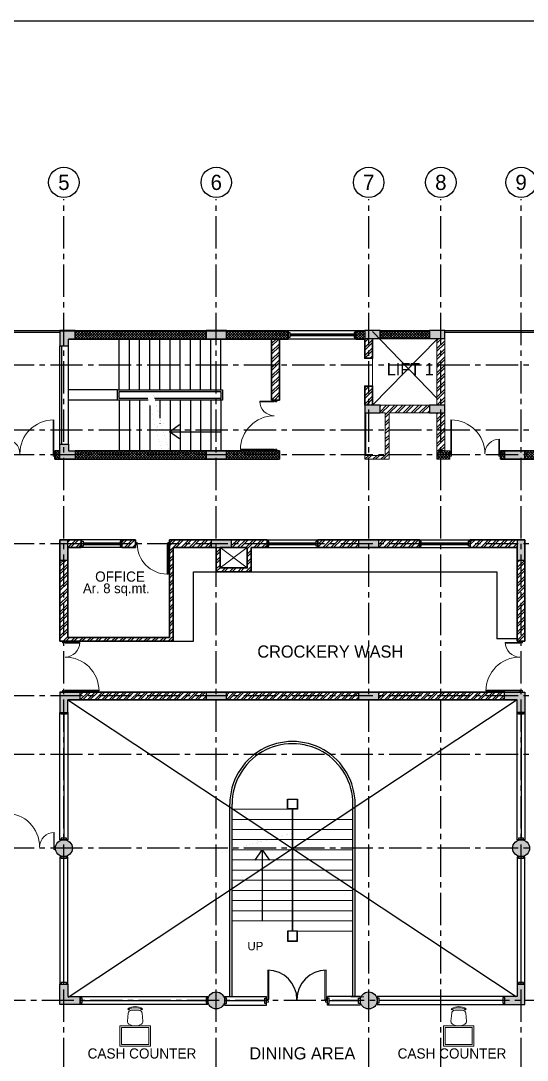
# Model space of a CAD drawing. Header units: millimetres. Extents: x -276609 to 1081398, y -453808 to 472098.
# Drawn here: x 1030080 to 1045031, y -65396 to -34677 of the extents above; entities that cross this region are included whole.
import ezdxf
from ezdxf.enums import TextEntityAlignment as Align

# ---------------------------------------------------------------- set-up
doc = ezdxf.new("R2010")
doc.units = ezdxf.units.MM
doc.header["$MEASUREMENT"] = 0
for name, pattern in [('CENTER2', [28.575, 19.05, -3.175, 3.175, -3.175]), ('DASHED2', [0.375, 0.25, -0.125]), ('HIDDEN', [0.375, 0.25, -0.125]), ('Overhead', [3.96875, 2.38125, -1.5875])]:
    doc.linetypes.add(name, pattern=pattern)
for name, color, linetype in [('A-Anno Tags', 6, 'Continuous'), ('A-Elevation', 4, 'Continuous'), ('A-Railing', 4, 'Continuous'), ('A-Steps', 3, 'Continuous'), ('A-Wall Patt', 8, 'Continuous'), ('A-Window', 4, 'Continuous'), ('Anno_Frames', 7, 'Continuous'), ('Anno_Labels', 7, 'Continuous'), ('AREA', 7, 'Continuous'), ('Dimension', 7, 'Continuous'), ('S-Conc Patt', 9, 'Continuous'), ('text', 252, 'Continuous')]:
    doc.layers.add(name, color=color, linetype=linetype)
doc.layers.add('A-Anno-Grid Lines', color=7, linetype='Continuous', true_color=0xbbc3bd)
for name, color, linetype, lineweight in [('A-BEAM-1-8', 8, 'HIDDEN', 9), ('A-Detail Lines', 241, 'Continuous', 25), ('A-DETL-LLIN', 3, 'Continuous', 9), ('A-Door', 4, 'Continuous', 9), ('A-FLOR-STRS', 2, 'Continuous', 9), ('A-SECT-MBND', 5, 'Overhead', 9), ('A-Wall Sec', 1, 'Continuous', 20), ('S-Concrete', 40, 'Continuous', 25), ('STAIR', 3, 'Continuous', 9)]:
    doc.layers.add(name, color=color, linetype=linetype, lineweight=lineweight)
doc.layers.add('I-Furniture', color=7, linetype='Continuous', lineweight=20, true_color=0xb35900)
doc.styles.get("Standard").update_dxf_attribs({"font": ''})
doc.styles.get('Standard').set_extended_font_data('Gill Sans MT')
doc.dimstyles.get("Standard").update_dxf_attribs({"dimtxt": 0.18, "dimasz": 0.18, "dimexe": 0.18, "dimexo": 0.0625, "dimgap": 0.09, "dimtad": 0, "dimtih": 1, "dimtoh": 1, "dimdec": 4, "dimzin": 0, "dimdsep": 46, "dimtxsty": 'Standard', "dimcen": 0.09, "dimadec": 0, "dimazin": 0, "dimtfac": 1, "dimtdec": 4, "dimtofl": 0, "dimtmove": 0, "dimatfit": 3, "dimfxl": 1, "dimtolj": 1, "dimtzin": 0, "dimarcsym": 0})

# ---------------------------------------------------------------- blocks, each defined once
blk = doc.blocks.new('Grid Head')
blk.add_circle((0, 0), 3)
at = {"layer": 'Anno_Labels'}
blk.add_attdef('GRID_NAME', text='', height=3, dxfattribs=at).set_placement((0, 0), align=Align.MIDDLE_CENTER)
blk = doc.blocks.new('grd din')
at = {"layer": 'A-Anno-Grid Lines', "linetype": 'CENTER2', "ltscale": 50}
for p, q in [((488814, 133526), (488814, 179267)), ((493314, 133526), (493314, 179267)), ((497814, 133526), (497814, 179267)), ((499944, 133526), (499944, 179267)), ((502314, 133526), (502314, 179267)), ((516514, 174369), (471659, 174369)), ((516514, 172439), (472000, 172439)), ((516514, 171719), (471659, 171719)), ((516514, 169089), (471659, 169089)), ((516514, 164589), (471659, 164589)), ((516514, 162859), (471659, 162859)), ((516514, 160089), (471659, 160089)), ((520545, 155589), (470258, 155589))]:
    blk.add_line(p, q, dxfattribs=at)
at = {"layer": 'Anno_Frames'}
ref = blk.add_blockref('Grid Head', (488814, 179767), dxfattribs=dict(at, xscale=150, yscale=150, zscale=150))
ref.add_attrib('GRID_NAME', '5', dxfattribs={"layer": '0', "height": 450}).set_placement((488814, 179767), align=Align.MIDDLE_CENTER)
ref = blk.add_blockref('Grid Head', (493314, 179767), dxfattribs=dict(at, xscale=150, yscale=150, zscale=150))
ref.add_attrib('GRID_NAME', '6', dxfattribs={"layer": '0', "height": 450}).set_placement((493314, 179767), align=Align.MIDDLE_CENTER)
ref = blk.add_blockref('Grid Head', (497814, 179767), dxfattribs=dict(at, xscale=150, yscale=150, zscale=150))
ref.add_attrib('GRID_NAME', '7', dxfattribs={"layer": '0', "height": 450}).set_placement((497814, 179767), align=Align.MIDDLE_CENTER)
ref = blk.add_blockref('Grid Head', (499944, 179767), dxfattribs=dict(at, xscale=150, yscale=150, zscale=150))
ref.add_attrib('GRID_NAME', '8', dxfattribs={"layer": '0', "height": 450}).set_placement((499944, 179767), align=Align.MIDDLE_CENTER)
ref = blk.add_blockref('Grid Head', (502314, 179767), dxfattribs=dict(at, xscale=150, yscale=150, zscale=150))
ref.add_attrib('GRID_NAME', '9', dxfattribs={"layer": '0', "height": 450}).set_placement((502314, 179767), align=Align.MIDDLE_CENTER)
blk = doc.blocks.new('win 2000 wide')
at = {"layer": 'A-Window', "color": 2, "lineweight": 60}
blk.add_line((499331, 105347), (497431, 105347), dxfattribs=at)
at = {"layer": 'A-Window'}
for points in [[(499381, 105472), (497381, 105472)], [(497381, 105422), (497431, 105422), (497431, 105272), (497381, 105272)], [(499381, 105422), (499331, 105422), (499331, 105272), (499381, 105272)], [(499381, 105222), (497381, 105222)]]:
    blk.add_lwpolyline(points, dxfattribs=at)
blk = doc.blocks.new('Big Door Garbage')
at = {"layer": 'A-Door', "color": 5, "lineweight": 18}
for p, q in [((-12550, 128778), (-12500, 128778)), ((-12550, 128703), (-12550, 128778)), ((-12515, 128738), (-12500, 128738)), ((-12515, 128703), (-12515, 128738)), ((-12500, 128778), (-12500, 128738)), ((-11100, 128778), (-11100, 128738)), ((-11050, 128778), (-11100, 128778)), ((-11085, 128738), (-11100, 128738)), ((-11085, 128703), (-11085, 128738)), ((-11050, 128703), (-11050, 128778)), ((-12550, 128703), (-12515, 128703)), ((-12515, 128703), (-12515, 128273)), ((-12499, 128703), (-12515, 128703)), ((-12499, 128703), (-12499, 128273)), ((-11101, 128703), (-11101, 127703)), ((-11101, 128703), (-11085, 128703)), ((-11050, 128703), (-11085, 128703)), ((-11085, 128703), (-11085, 127703))]:
    blk.add_line(p, q, dxfattribs=at)
at = {"layer": 'A-Door', "lineweight": 18}
for centre, radius, start, end in [((-12515, 128703), 430, 270, 0), ((-11085, 128703), 1000, 180, 270)]:
    blk.add_arc(centre, radius, start, end, dxfattribs=at)
blk = doc.blocks.new('ABL_Door_S - 1000 x 2100-11-3 Second Floor Lvl')
at = {"layer": 'A-Door', "color": 5}
for p, q in [((-500, 38), (-450, 38)), ((-500, -38), (-500, 38)), ((-450, 38), (-450, -3)), ((450, 38), (450, -3)), ((500, 38), (450, 38)), ((500, -38), (500, 38)), ((-500, -38), (-465, -38)), ((-465, -3), (-450, -3)), ((-465, -38), (-465, -3)), ((-430, -38), (-465, -38)), ((465, -3), (450, -3)), ((465, -38), (465, -3)), ((500, -38), (465, -38))]:
    blk.add_line(p, q, dxfattribs=at)
at = {"layer": 'A-Door', "color": 5, "lineweight": 18}
for p, q in [((-465, -38), (-465, -902)), ((-430, -38), (-430, -902)), ((-430, -902), (-465, -902))]:
    blk.add_line(p, q, dxfattribs=at)
at = {"layer": 'A-Door'}
blk.add_arc((-450, -3), 900, 271.2733, 0, dxfattribs=at)
blk = doc.blocks.new('ergrthyjty')
at = {"layer": 'S-Conc Patt'}
for points in [[(485641, 105163), (485191, 105163), (485191, 104713), (485441, 104713), (485441, 104913), (485641, 104913)], [(489506, 105163), (489506, 104913), (490106, 104913), (490106, 105163)], [(494191, 105163), (494191, 104933), (494641, 104933), (494641, 105163)], [(496101, 105163), (496101, 104933), (496551, 104933), (496551, 105163)], [(494191, 102963), (494191, 102733), (494641, 102733), (494641, 102963)], [(496101, 102963), (496101, 102733), (496551, 102733), (496551, 102963)], [(485641, 101363), (485191, 101363), (485191, 101813), (485441, 101813), (485441, 101613), (485641, 101613)], [(489506, 101613), (489506, 101363), (490106, 101363), (490106, 101613)], [(498321, 101613), (498321, 101363), (498921, 101363), (498921, 101613)], [(485421, 98983), (485191, 98983), (485191, 98383), (485421, 98383)], [(489656, 98983), (489656, 98753), (490256, 98753), (490256, 98983)], [(494006, 98983), (494006, 98753), (494606, 98753), (494606, 98983)], [(498921, 98983), (498691, 98983), (498691, 98383), (498921, 98383)], [(485191, 94483), (485191, 93883), (485421, 93883), (485421, 94253), (485791, 94253), (485791, 94483)], [(489506, 94483), (489506, 94253), (490106, 94253), (490106, 94483)], [(494006, 94483), (494006, 94253), (494606, 94253), (494606, 94483)], [(498321, 94483), (498321, 94253), (498691, 94253), (498691, 93883), (498921, 93883), (498921, 94483)], [(485556, 89868, 1), (485056, 89868, 1)], [(499056, 89868, 1), (498556, 89868, 1)], [(485791, 85253), (485791, 85483), (485421, 85483), (485421, 85853), (485191, 85853), (485191, 85253)], [(498921, 85253), (498921, 85853), (498691, 85853), (498691, 85483), (498321, 85483), (498321, 85253)], [(490056, 85368, 1), (489556, 85368, 1)], [(494556, 85368, 1), (494056, 85368, 1)]]:
    blk.add_hatch(color=8, dxfattribs=at).paths.add_polyline_path(points)
at = {"layer": 'S-Concrete'}
for points in [[(485641, 105163), (485191, 105163), (485191, 104713), (485441, 104713), (485441, 104913), (485641, 104913), (485641, 105163)], [(485641, 101363), (485191, 101363), (485191, 101813), (485441, 101813), (485441, 101613), (485641, 101613), (485641, 101363)]]:
    blk.add_lwpolyline(points, dxfattribs=at)
for points in [[(489506, 105163), (489506, 104913), (490106, 104913), (490106, 105163)], [(494191, 105163), (494191, 104933), (494641, 104933), (494641, 105163)], [(496101, 105163), (496101, 104933), (496551, 104933), (496551, 105163)], [(494191, 102963), (494191, 102733), (494641, 102733), (494641, 102963)], [(496101, 102963), (496101, 102733), (496551, 102733), (496551, 102963)], [(489506, 101613), (489506, 101363), (490106, 101363), (490106, 101613)], [(498321, 101613), (498321, 101363), (498921, 101363), (498921, 101613)], [(485421, 98983), (485191, 98983), (485191, 98383), (485421, 98383)], [(489656, 98983), (489656, 98753), (490256, 98753), (490256, 98983)], [(494006, 98983), (494006, 98753), (494606, 98753), (494606, 98983)], [(498921, 98983), (498691, 98983), (498691, 98383), (498921, 98383)], [(485791, 94483), (485191, 94483), (485191, 93883), (485421, 93883), (485421, 94253), (485791, 94253)], [(489506, 94483), (489506, 94253), (490106, 94253), (490106, 94483)], [(494006, 94483), (494006, 94253), (494606, 94253), (494606, 94483)], [(498321, 94483), (498921, 94483), (498921, 93883), (498691, 93883), (498691, 94253), (498321, 94253)], [(485791, 85253), (485191, 85253), (485191, 85853), (485421, 85853), (485421, 85483), (485791, 85483)], [(498321, 85253), (498921, 85253), (498921, 85853), (498691, 85853), (498691, 85483), (498321, 85483)]]:
    blk.add_lwpolyline(points, close=True, dxfattribs=at)
for centre in [(485306, 89868), (498806, 89868), (489806, 85368), (494306, 85368)]:
    blk.add_circle(centre, 250, dxfattribs=at)
blk = doc.blocks.new('trhyj')
at = {"layer": 'A-Window', "color": 2, "lineweight": 30}
blk.add_line((485306, 93833), (485306, 90168), dxfattribs=at)
at = {"layer": 'A-Window'}
blk.add_lwpolyline([(485191, 90118), (485191, 93883), (485421, 93883), (485421, 90118), (485191, 90118)], close=True, dxfattribs=at)
for points in [[(485381, 93883), (485381, 93833), (485231, 93833), (485231, 93883)], [(485381, 90118), (485381, 90168), (485231, 90168), (485231, 90118)]]:
    blk.add_lwpolyline(points, dxfattribs=at)
blk = doc.blocks.new('chair1')
at = {"layer": 'I-Furniture'}
for p, q in [((-320, 228), (-84, 207)), ((1, 115), (1, -115)), ((16, 201), (42, 219)), ((-320, -228), (-84, -207)), ((16, -201), (42, -219))]:
    blk.add_line(p, q, dxfattribs=at)
for centre, radius, start, end in [((-108, 0), 351, 148.407, 211.593), ((-328, 135), 92.9, 85.0303, 148.407), ((-92, 115), 92.9, 0, 85.0303), ((-278, 0), 356, 325.6197, 34.3803), ((-278, 0), 387, 325.6197, 34.3803), ((-328, -135), 92.9, 211.593, 274.9697), ((-92, -115), 92.9, 274.9697, 0)]:
    blk.add_arc(centre, radius, start, end, dxfattribs=at)

msp = doc.modelspace()

# ---------------------------------------------------------------- hatches: boundary and pattern name
at = {"layer": 'A-Wall Patt'}
h = msp.add_hatch(dxfattribs=at)
h.set_pattern_fill('ANSI37', color=256, scale=450, style=0)
h.set_pattern_definition([(45, (1031686.25, -44085.31), (-39.77476, 39.77476), []), (135, (1031686.25, -44085.31), (-39.77476, -39.77476), [])])
h.paths.add_polyline_path([(1035551.3, -43835.3), (1031686.3, -43835.3), (1031686.3, -44085.3), (1035551.3, -44085.3)])
h.paths.add_polyline_path([(1037976.3, -43835.3), (1036151.3, -43835.3), (1036151.3, -44085.3), (1037486.3, -44085.3), (1037716.3, -44085.3), (1037976.3, -44085.3)])
h = msp.add_hatch(dxfattribs=at)
h.set_pattern_fill('ANSI37', color=256, scale=450, style=0)
h.set_pattern_definition([(45, (1039976.25, -44085.31), (-39.7748, 39.7748), []), (135, (1039976.25, -44085.31), (-39.7748, -39.7748), [])])
h.paths.add_polyline_path([(1040236.3, -43835.3), (1039976.3, -43835.3), (1039976.3, -44085.3), (1040236.3, -44085.3), (1040236.3, -44065.3)])
h.paths.add_polyline_path([(1042146.3, -43835.3), (1040686.3, -43835.3), (1040686.3, -44065.3), (1042146.3, -44065.3)])
h = msp.add_hatch(dxfattribs=at)
h.set_pattern_fill('ANSI32', color=256, scale=450, angle=360, style=0)
h.set_pattern_definition([(45, (1037486.25, -45885.31), (-119.324, 119.324), []), (45, (1037565.8, -45885.31), (-119.324, 119.324), [])])
h.paths.add_polyline_path([(1037716.3, -44085.3), (1037486.3, -44085.3), (1037486.3, -45885.3), (1037716.3, -45885.3)])
h = msp.add_hatch(dxfattribs=at)
h.set_pattern_fill('ANSI32', color=256, scale=450, style=0)
h.set_pattern_definition([(45, (1040373.67, -45627.42), (-119.324, 119.324), []), (45, (1040453.22, -45627.42), (-119.324, 119.324), [])])
h.paths.add_polyline_path([(1040466.3, -45472), (1040236.3, -45472), (1040236.3, -46035.3), (1040466.3, -46035.3)])
h.paths.add_polyline_path([(1040466.3, -44065.3), (1040236.3, -44065.3), (1040236.3, -44648.6), (1040466.3, -44648.6)])
h = msp.add_hatch(dxfattribs=at)
h.set_pattern_fill('ANSI32', color=256, scale=450, style=0)
h.set_pattern_definition([(45, (1042366.25, -46035.31), (-119.324, 119.324), []), (45, (1042445.8, -46035.31), (-119.324, 119.324), [])])
h.paths.add_polyline_path([(1042596.3, -44073.6), (1042596.3, -44065.3), (1042366.3, -44065.3), (1042366.3, -46035.3), (1042596.3, -46035.3), (1042596.3, -44985)])
h = msp.add_hatch(dxfattribs=at)
h.set_pattern_fill('ANSI32', color=256, scale=450, style=0)
h.set_pattern_definition([(45, (1040236.25, -47635.31), (-119.324, 119.324), []), (45, (1040315.8, -47635.31), (-119.324, 119.324), [])])
h.paths.add_polyline_path([(1042146.3, -46035.3), (1040686.3, -46035.3), (1040686.3, -46265.3), (1040836.3, -46265.3), (1040836.3, -47520.3), (1040236.3, -47520.3), (1040236.3, -47635.3), (1040951.3, -47635.3), (1040951.3, -46265.3), (1042146.3, -46265.3)])
h.paths.add_polyline_path([(1042366.3, -47385.3), (1042596.3, -47385.3), (1042596.3, -46265.3), (1042366.3, -46265.3)])
h = msp.add_hatch(dxfattribs=at)
h.set_pattern_fill('ANSI37', color=256, scale=450, style=0)
h.set_pattern_definition([(45, (1032163.63, -47446.56), (-39.77476, 39.77476), []), (135, (1032163.63, -47446.56), (-39.77476, -39.77476), [])])
h.paths.add_polyline_path([(1031686.3, -47385.3), (1031686.3, -47635.3), (1035551.3, -47635.3), (1035551.3, -47385.3)])
h.paths.add_polyline_path([(1037716.3, -47385.3), (1036151.3, -47385.3), (1036151.3, -47635.3), (1037716.3, -47635.3)])
h.paths.add_polyline_path([(1031236.3, -47385.3), (1031086.3, -47385.3), (1031086.3, -47635.3), (1031236.3, -47635.3)])
h = msp.add_hatch(dxfattribs=at)
h.set_pattern_fill('ANSI37', color=256, scale=450, style=0)
h.set_pattern_definition([(45, (546045.055, -148998), (-39.7747564, 39.7747564), []), (135, (546045.055, -148998), (-39.7747564, -39.7747564), [])])
h.paths.add_polyline_path([(1042596.3, -47385.3), (1042366.3, -47385.3), (1042366.3, -47635.3), (1042596.3, -47635.3)])
h.paths.add_polyline_path([(1044366.3, -47385.3), (1044246.3, -47385.3), (1044246.3, -47635.3), (1044366.3, -47635.3)])
h.paths.add_polyline_path([(1042746.3, -47385.3), (1042596.3, -47385.3), (1042596.3, -47635.3), (1042746.3, -47635.3)])
h.paths.add_polyline_path([(1046196.3, -47635.3), (1047996.3, -47635.3), (1047996.3, -47385.3), (1046196.3, -47385.3)])
h.paths.add_polyline_path([(1048596.3, -47635.3), (1049051.3, -47635.3), (1049051.3, -47385.3), (1048596.3, -47385.3)])
h.paths.add_polyline_path([(1049651.3, -47635.3), (1050396.3, -47635.3), (1050396.3, -47385.3), (1049651.3, -47385.3)])
h.paths.add_polyline_path([(1050996.3, -47635.3), (1052796.3, -47635.3), (1052796.3, -47385.3), (1050996.3, -47385.3)])
h.paths.add_polyline_path([(1053396.3, -47635.3), (1053516.3, -47635.3), (1053516.3, -47385.3), (1053396.3, -47385.3)])
h.paths.add_polyline_path([(1044966.3, -47385.3), (1044966.3, -47510.3), (1044966.3, -47635.3), (1045596.3, -47635.3), (1045596.3, -47385.3)])
h = msp.add_hatch(dxfattribs=at)
h.set_pattern_fill('ANSI32', color=256, scale=450, style=0)
h.set_pattern_definition([(45, (1034531.04, -52673.57), (-119.324, 119.324), []), (45, (1034610.59, -52673.57), (-119.324, 119.324), [])])
h.paths.add_polyline_path([(1034581.3, -52466.2), (1034466.3, -52466.2), (1034466.3, -52900.3), (1031466.3, -52900.3), (1031466.3, -52466.2), (1031236.3, -52466.2), (1031236.3, -53015.3), (1034581.3, -53015.3)])
h.paths.add_polyline_path([(1033466.3, -50015.3), (1033066.3, -50015.3), (1033066.3, -50245.3), (1033466.3, -50245.3)], flags=17)
h.paths.add_polyline_path([(1031866.3, -50015.3), (1031466.3, -50015.3), (1031466.3, -50245.3), (1031866.3, -50245.3)], flags=17)
h.paths.add_polyline_path([(1035966.3, -50245.3), (1035851.3, -50245.3), (1035851.3, -50960.3), (1036881.3, -50960.3), (1036881.3, -50245.3), (1036766.3, -50245.3), (1036766.3, -50845.3), (1035966.3, -50845.3)])
h.paths.add_polyline_path([(1036301.3, -50015.3), (1036301.3, -50245.3), (1037351.3, -50245.3), (1037351.3, -50015.3)])
h.paths.add_polyline_path([(1031236.3, -52466.2), (1031466.3, -52466.2), (1031466.3, -50615.3), (1031236.3, -50615.3)])
h.paths.add_polyline_path([(1034466.3, -52466.2), (1034581.3, -52466.2), (1034581.3, -50245.3), (1035701.3, -50245.3), (1035701.3, -50015.3), (1034466.3, -50015.3)])
h = msp.add_hatch(dxfattribs=at)
h.set_pattern_fill('ANSI32', color=256, scale=450, style=0)
h.set_pattern_definition([(45, (1039236.81, -50245.31), (-119.324, 119.324), []), (45, (1039316.36, -50245.31), (-119.324, 119.324), [])])
h.paths.add_polyline_path([(1039236.8, -50015.3), (1038851.3, -50015.3), (1038851.3, -50245.3), (1039236.8, -50245.3)])
h.paths.add_polyline_path([(1040051.3, -50015.3), (1039236.8, -50015.3), (1039236.8, -50245.3), (1040051.3, -50245.3)])
h = msp.add_hatch(dxfattribs=at)
h.set_pattern_fill('ANSI32', color=256, scale=450, style=0)
h.set_pattern_definition([(45, (1040651.25, -53015.31), (-119.324, 119.324), []), (45, (1040730.8, -53015.31), (-119.324, 119.324), [])])
h.paths.add_polyline_path([(1044966.3, -50615.3), (1044736.3, -50615.3), (1044736.3, -53015.3), (1044966.3, -53015.3)])
h.paths.add_polyline_path([(1044736.3, -50015.3), (1043351.3, -50015.3), (1043351.3, -50245.3), (1044736.3, -50245.3)])
h.paths.add_polyline_path([(1041851.3, -50015.3), (1040651.3, -50015.3), (1040651.3, -50245.3), (1041851.3, -50245.3)])
h = msp.add_hatch(dxfattribs=at)
h.set_pattern_fill('ANSI32', color=256, scale=400, style=0)
h.set_pattern_definition([(45, (1031836.25, -54745.31), (-106.066, 106.066), []), (45, (1031906.96, -54745.31), (-106.066, 106.066), [])])
h.paths.add_polyline_path([(1035551.3, -54515.3), (1031836.3, -54515.3), (1031836.3, -54745.3), (1035551.3, -54745.3)])
h = msp.add_hatch(dxfattribs=at)
h.set_pattern_fill('ANSI32', color=256, scale=400, style=0)
h.set_pattern_definition([(45, (1036151.25, -54745.31), (-106.066, 106.066), []), (45, (1036221.96, -54745.31), (-106.066, 106.066), [])])
h.paths.add_polyline_path([(1044366.3, -54515.3), (1040651.3, -54515.3), (1040651.3, -54745.3), (1044366.3, -54745.3)])
h.paths.add_polyline_path([(1040051.3, -54515.3), (1039236.8, -54515.3), (1039236.8, -54745.3), (1040051.3, -54745.3)])
h.paths.add_polyline_path([(1039236.8, -54515.3), (1036151.3, -54515.3), (1036151.3, -54745.3), (1039236.8, -54745.3)])

# ---------------------------------------------------------------- linework, layer by layer
at = {"layer": 'A-Anno Tags'}
msp.add_line((1037486.3, -44085.3), (1037716.3, -44085.3), dxfattribs=at)
at = {"layer": 'A-BEAM-1-8', "linetype": 'Continuous', "ltscale": 500}
for p, q in [((1036766.3, -50245.3), (1035966.3, -50845.3)), ((1035966.3, -50245.3), (1036766.3, -50845.3))]:
    msp.add_line(p, q, dxfattribs=at)
at = {"layer": 'A-Detail Lines'}
for p, q in [((1040466.3, -43858.2), (1042361.3, -45828.2)), ((1042371.3, -44085.3), (1040461.3, -46035.3))]:
    msp.add_line(p, q, dxfattribs=at)
at = {"layer": 'A-Detail Lines', "linetype": 'Continuous', "ltscale": 500}
for p, q in [((1031466.3, -54745.3), (1044701.3, -63515.3)), ((1044736.3, -54745.3), (1031478.2, -63546))]:
    msp.add_line(p, q, dxfattribs=at)
at = {"layer": 'A-DETL-LLIN'}
msp.add_line((1040466.3, -45460.3), (1040466.3, -44660.3), dxfattribs=at)
at = {"layer": 'A-Door'}
for p, q in [((1040236.3, -47520.3), (1040236.3, -46265.3)), ((1040266.3, -47520.3), (1040266.3, -46265.3))]:
    msp.add_line(p, q, dxfattribs=at)
at = {"layer": 'A-Door', "color": 5, "lineweight": 18}
for p, q in [((1037371.9, -63599.8), (1037371.9, -62738.7)), ((1037406.9, -63599.8), (1037406.9, -62739.4)), ((1039059.1, -63599.8), (1039059.1, -62739.4)), ((1039094.1, -63599.8), (1039094.1, -62738.7)), ((1037333, -63599.8), (1037333, -63683.2)), ((1037333, -63599.8), (1037371.9, -63599.8)), ((1037333, -63683.2), (1037388.6, -63683.2)), ((1037406.9, -63599.8), (1037371.9, -63599.8)), ((1037371.9, -63599.8), (1037371.9, -63638.7)), ((1037371.9, -63638.7), (1037388.6, -63638.7)), ((1037388.6, -63683.2), (1037388.6, -63638.7)), ((1039059.1, -63599.8), (1039094.1, -63599.8)), ((1039077.5, -63683.2), (1039077.5, -63638.7)), ((1039094.1, -63638.7), (1039077.5, -63638.7)), ((1039133, -63683.2), (1039077.5, -63683.2)), ((1039133, -63599.8), (1039094.1, -63599.8)), ((1039094.1, -63599.8), (1039094.1, -63638.7)), ((1039133, -63599.8), (1039133, -63683.2)), ((1039133, -63599.8), (1039133, -63683.2))]:
    msp.add_line(p, q, dxfattribs=at)
at = {"layer": 'A-Elevation'}
for p, q in [((1035181.3, -53015.3), (1035181.3, -50960.3)), ((1035181.3, -50960.3), (1044136.3, -50960.3)), ((1044136.3, -50960.3), (1044136.3, -52945.3)), ((1034581.3, -53015.3), (1035181.3, -53015.3)), ((1044736.3, -52945.3), (1044136.3, -52945.3)), ((1036251.3, -63519.5), (1036251.3, -57827.9)), ((1036316.3, -63519.5), (1036316.3, -57830.9)), ((1039886.2, -63519.5), (1039886.2, -57824.9)), ((1039951.2, -63519.5), (1039951.2, -57827.9))]:
    msp.add_line(p, q, dxfattribs=at)
for centre, radius, start, end in [((1038101.3, -57827.9), 1850, 359.99985, 180.00015), ((1038101.3, -57827.9), 1785, 0, 180.0963), ((1037371.9, -63599.8), 861.1, 0, 90), ((1039094.1, -63599.8), 861.1, 90, 180)]:
    msp.add_arc(centre, radius, start, end, dxfattribs=at)
at = {"layer": 'A-FLOR-STRS'}
for p, q in [((1035675.9, -47385.3), (1035675.7, -47385)), ((1035701.3, -47385), (1035701.3, -47385.3))]:
    msp.add_line(p, q, dxfattribs=at)
at = {"layer": 'A-Railing'}
for p, q in [((1031236.3, -43835.3), (1022236.3, -43835.3)), ((1031236.3, -43885.3), (1022286.3, -43885.3)), ((1053966.3, -43835.3), (1042596.3, -43835.3)), ((1053915.9, -43885.3), (1042596.3, -43885.3)), ((1031236.3, -47185.3), (1031236.3, -44285.3)), ((1031286.3, -47185.3), (1031286.3, -44285.3))]:
    msp.add_line(p, q, dxfattribs=at)
for points in [[(1033844.3, -45885.3), (1032936.3, -45885.3), (1032936.3, -45585.3), (1036037.7, -45585.3), (1036037.7, -45885.3)], [(1033831, -45835.3), (1032986.3, -45835.3), (1032986.3, -45635.3), (1035987.7, -45635.3), (1035987.7, -45835.3)], [(1035987.7, -45885.3), (1035987.7, -45835.3), (1034029.5, -45835.3)], [(1036037.7, -45885.3), (1034042.8, -45885.3)]]:
    msp.add_lwpolyline(points, dxfattribs=at)
at = {"layer": 'A-SECT-MBND'}
msp.add_line((1037236.3, -47385.3), (1031686.3, -47385.3), dxfattribs=at)
at = {"layer": 'A-Steps'}
for p, q in [((1032986.3, -45585.3), (1032986.3, -44085.3)), ((1033286.3, -45585.3), (1033286.3, -44085.3)), ((1033586.3, -45585.3), (1033586.3, -44085.3)), ((1033886.3, -45585.3), (1033886.3, -44085.3)), ((1034186.3, -45585.3), (1034186.3, -44085.3)), ((1034486.3, -45585.3), (1034486.3, -44085.3)), ((1034786.3, -45585.3), (1034786.3, -44085.3)), ((1035086.3, -45585.3), (1035086.3, -44085.3)), ((1035386.3, -45585.3), (1035386.3, -44085.3)), ((1035686.3, -45585.3), (1035686.3, -44085.3)), ((1035986.3, -45585.3), (1035986.3, -44085.3)), ((1031486.3, -47185.3), (1031486.3, -44285.3)), ((1032936.3, -45585.3), (1031486.3, -45585.3)), ((1032936.3, -45885.3), (1031486.3, -45885.3)), ((1032986.3, -45885.3), (1032986.3, -47385.3)), ((1033286.3, -45885.3), (1033286.3, -47385.3)), ((1033586.3, -45885.3), (1033586.3, -47385.3)), ((1033886.3, -46042.8), (1033886.3, -47385.3)), ((1034186.3, -45885.3), (1034186.3, -46424.4)), ((1034486.3, -45885.3), (1034486.3, -47385.3)), ((1034786.3, -45885.3), (1034786.3, -47385.3)), ((1035086.3, -45885.3), (1035086.3, -47385.3)), ((1035386.3, -45885.3), (1035386.3, -47385.3)), ((1035686.3, -45885.3), (1035686.3, -47385.3)), ((1035986.3, -45885.3), (1035986.3, -47385.3))]:
    msp.add_line(p, q, dxfattribs=at)
at = {"layer": 'A-Steps', "linetype": 'DASHED2', "ltscale": 1000}
msp.add_line((1034186.3, -46574.8), (1034186.3, -46592.5), dxfattribs=at)
at = {"layer": 'A-Steps', "const_width": 1}
for points in [[(1033800.6, -45720.9), (1034044.4, -46637), (1033972.9, -46686.3), (1034142.5, -46649.4), (1034062.2, -46703.5), (1034282.9, -47504.9)], [(1033976.2, -45635.3), (1034220.1, -46551.5), (1034148.6, -46600.7), (1034318.2, -46563.8), (1034237.8, -46617.9), (1034458.5, -47419.3)]]:
    msp.add_lwpolyline(points, dxfattribs=at)
at = {"layer": 'A-Wall Patt'}
msp.add_line((1042596.3, -47385.3), (1042366.3, -47385.3), dxfattribs=at)
at = {"layer": 'A-Wall Sec', "lineweight": 35}
for p, q in [((1031236.3, -43835.3), (1037976.3, -43835.3)), ((1037976.3, -44085.3), (1037976.3, -43835.3)), ((1039976.3, -43835.3), (1040236.3, -43835.3)), ((1039976.3, -44085.3), (1039976.3, -43835.3)), ((1031486.3, -44085.3), (1037486.3, -44085.3)), ((1037486.3, -44085.3), (1037486.3, -45885.3)), ((1037716.3, -44085.3), (1037976.3, -44085.3)), ((1037716.3, -44085.3), (1037716.3, -45885.3)), ((1039976.3, -44085.3), (1040236.3, -44085.3)), ((1037716.3, -45885.3), (1037486.3, -45885.3)), ((1031086.3, -47635.3), (1031086.3, -47385.3)), ((1031086.3, -47385.3), (1031236.3, -47385.3)), ((1037716.3, -47385.3), (1031686.3, -47385.3)), ((1037716.3, -47385.3), (1037716.3, -47635.3)), ((1044366.3, -47385.3), (1044246.3, -47385.3)), ((1044246.3, -47385.3), (1044246.3, -47635.3)), ((1045596.3, -47385.3), (1044366.3, -47385.3)), ((1031086.3, -47635.3), (1031236.3, -47635.3)), ((1031236.3, -47635.3), (1037716.3, -47635.3)), ((1044246.3, -47635.3), (1044366.3, -47635.3)), ((1044366.3, -47635.3), (1045596.3, -47635.3)), ((1031236.3, -50015.3), (1031236.3, -53015.3)), ((1031866.3, -50015.3), (1031236.3, -50015.3)), ((1031866.3, -50245.3), (1031866.3, -50015.3)), ((1033466.3, -50015.3), (1033066.3, -50015.3)), ((1033066.3, -50015.3), (1033066.3, -50245.3)), ((1033466.3, -50245.3), (1033466.3, -50015.3)), ((1034466.3, -52900.3), (1034466.3, -50015.3)), ((1037351.3, -50015.3), (1034466.3, -50015.3)), ((1037351.3, -50245.3), (1037351.3, -50015.3)), ((1041851.3, -50015.3), (1038851.3, -50015.3)), ((1038851.3, -50015.3), (1038851.3, -50245.3)), ((1041851.3, -50245.3), (1041851.3, -50015.3)), ((1044966.3, -50015.3), (1043351.3, -50015.3)), ((1043351.3, -50015.3), (1043351.3, -50245.3)), ((1044966.3, -53015.3), (1044966.3, -50015.3)), ((1031466.3, -52900.3), (1031466.3, -50245.3)), ((1031466.3, -50245.3), (1031866.3, -50245.3)), ((1033066.3, -50245.3), (1033466.3, -50245.3)), ((1034581.3, -53015.3), (1034581.3, -50245.3)), ((1034581.3, -50245.3), (1035851.3, -50245.3)), ((1035966.3, -50245.3), (1036766.3, -50245.3)), ((1036881.3, -50245.3), (1037351.3, -50245.3)), ((1038851.3, -50245.3), (1041851.3, -50245.3)), ((1043351.3, -50245.3), (1044736.3, -50245.3)), ((1044736.3, -50245.3), (1044736.3, -53015.3)), ((1031236.3, -53015.3), (1034581.3, -53015.3)), ((1031466.3, -52900.3), (1034466.3, -52900.3)), ((1044966.3, -53015.3), (1044736.3, -53015.3)), ((1044366.3, -54515.3), (1031236.3, -54515.3)), ((1044736.3, -54745.3), (1031466.3, -54745.3))]:
    msp.add_line(p, q, dxfattribs=at)
at = {"layer": 'A-Wall Sec'}
for p, q in [((1040686.3, -46035.3), (1042146.3, -46035.3)), ((1040686.3, -46265.3), (1040836.3, -46265.3)), ((1040836.3, -46265.3), (1040836.3, -47520.3)), ((1040951.3, -46265.3), (1042146.3, -46265.3)), ((1040951.3, -46265.3), (1040951.3, -47635.3)), ((1042366.3, -46265.3), (1042366.3, -47635.3)), ((1042596.3, -46265.3), (1042596.3, -47385.3)), ((1040836.3, -47520.3), (1040236.3, -47520.3)), ((1040236.3, -47520.3), (1040236.3, -47635.3)), ((1042746.3, -47385.3), (1042596.3, -47385.3)), ((1042746.3, -47385.3), (1042746.3, -47635.3)), ((1040951.3, -47635.3), (1040236.3, -47635.3)), ((1042746.3, -47635.3), (1042366.3, -47635.3))]:
    msp.add_line(p, q, dxfattribs=at)
at = {"layer": 'A-Wall Sec', "lineweight": 35}
for points in [[(1040686.3, -43835.3), (1042146.3, -43835.3)], [(1040236.3, -44065.3), (1040236.3, -44648.6), (1040466.3, -44648.6), (1040466.3, -44065.3)], [(1040686.3, -44065.3), (1042146.3, -44065.3)], [(1040236.3, -46035.3), (1040236.3, -45472), (1040466.3, -45472), (1040466.3, -46035.3)], [(1036881.3, -50245.3), (1036881.3, -50960.3), (1035851.3, -50960.3), (1035851.3, -50245.3)], [(1036766.3, -50245.3), (1036766.3, -50845.3), (1035966.3, -50845.3), (1035966.3, -50245.3)]]:
    msp.add_lwpolyline(points, dxfattribs=at)
at = {"layer": 'A-Wall Sec'}
for points in [[(1042366.3, -46035.3), (1042366.3, -44065.3)], [(1042596.3, -44744.7), (1042596.3, -44065.3)], [(1042596.3, -46035.3), (1042596.3, -44744.7)]]:
    msp.add_lwpolyline(points, dxfattribs=at)
at = {"layer": 'A-Window', "color": 2, "lineweight": 60}
for p, q in [((1033016.3, -50130.3), (1031916.3, -50130.3)), ((1037401.3, -50130.3), (1038801.3, -50130.3)), ((1041901.3, -50130.3), (1043301.3, -50130.3))]:
    msp.add_line(p, q, dxfattribs=at)
at = {"layer": 'A-Window'}
for p, q in [((1036098.4, -63516.5), (1036098.4, -63766.5)), ((1037333, -63766.5), (1037333, -63516.5)), ((1039133, -63766.5), (1039133, -63516.5)), ((1040100.4, -63516.5), (1040100.4, -63766.5))]:
    msp.add_line(p, q, dxfattribs=at)
at = {"layer": 'A-Window', "color": 2, "lineweight": 30}
for p, q in [((1037283, -63641.5), (1036148.4, -63641.5)), ((1040050.9, -63641.5), (1039183, -63641.5))]:
    msp.add_line(p, q, dxfattribs=at)
at = {"layer": 'A-Window'}
for points in [[(1033066.3, -50015.3), (1031866.3, -50015.3)], [(1031866.3, -50055.3), (1031916.3, -50055.3), (1031916.3, -50205.3), (1031866.3, -50205.3)], [(1033066.3, -50055.3), (1033016.3, -50055.3), (1033016.3, -50205.3), (1033066.3, -50205.3)], [(1037351.3, -50015.3), (1038851.3, -50015.3)], [(1037351.3, -50205.3), (1037401.3, -50205.3), (1037401.3, -50055.3), (1037351.3, -50055.3)], [(1038851.3, -50205.3), (1038801.3, -50205.3), (1038801.3, -50055.3), (1038851.3, -50055.3)], [(1041851.3, -50015.3), (1043351.3, -50015.3)], [(1041851.3, -50205.3), (1041901.3, -50205.3), (1041901.3, -50055.3), (1041851.3, -50055.3)], [(1043351.3, -50205.3), (1043301.3, -50205.3), (1043301.3, -50055.3), (1043351.3, -50055.3)], [(1033066.3, -50245.3), (1031866.3, -50245.3)], [(1037351.3, -50245.3), (1038851.3, -50245.3)], [(1041851.3, -50245.3), (1043351.3, -50245.3)], [(1036098.4, -63516.5), (1037333, -63516.5)], [(1036098.4, -63716.5), (1036148.4, -63716.5), (1036148.4, -63566.5), (1036098.4, -63566.5)], [(1037333, -63716.5), (1037283, -63716.5), (1037283, -63566.5), (1037333, -63566.5)], [(1040100.4, -63516.5), (1039133, -63516.5)], [(1039133, -63716.5), (1039183, -63716.5), (1039183, -63566.5), (1039133, -63566.5)], [(1040100.9, -63716.5), (1040050.9, -63716.5), (1040050.9, -63566.5), (1040100.9, -63566.5)], [(1036098.4, -63766.5), (1037333, -63766.5)], [(1040100.4, -63766.5), (1039133, -63766.5)]]:
    msp.add_lwpolyline(points, dxfattribs=at)
at = {"layer": 'Dimension'}
msp.add_lwpolyline([(997398.4, -94077.1), (997398.4, -34677.1), (1081398.4, -34677.1), (1081398.4, -94077.1)], close=True, dxfattribs=at)
at = {"layer": 'I-Furniture'}
for points in [[(1033906.9, -64980.1), (1033906.9, -64380.1), (1033006.9, -64380.1), (1033006.9, -64980.1)], [(1033856.9, -64930.1), (1033856.9, -64430.1), (1033056.9, -64430.1), (1033056.9, -64930.1)], [(1042559.1, -64980.1), (1042559.1, -64380.1), (1043459.1, -64380.1), (1043459.1, -64980.1)], [(1042609.1, -64930.1), (1042609.1, -64430.1), (1043409.1, -64430.1), (1043409.1, -64930.1)]]:
    msp.add_lwpolyline(points, close=True, dxfattribs=at)
at = {"layer": 'S-Concrete'}
for points in [[(1037951.3, -57977.9), (1037951.3, -57677.9), (1038251.3, -57677.9), (1038251.3, -57977.9)], [(1037959.3, -57969.9), (1037959.3, -57685.9), (1038243.3, -57685.9), (1038243.3, -57969.9)], [(1037951.3, -61577.9), (1037951.3, -61877.9), (1038251.3, -61877.9), (1038251.3, -61577.9)], [(1037959.3, -61585.9), (1037959.3, -61869.9), (1038243.3, -61869.9), (1038243.3, -61585.9)]]:
    msp.add_lwpolyline(points, close=True, dxfattribs=at)
at = {"layer": 'STAIR'}
for p, q in [((1036316.3, -57977.9), (1038095.3, -57977.9)), ((1038095.3, -61577.9), (1038095.3, -57977.9)), ((1038101.3, -61577.9), (1038101.3, -57977.9)), ((1038107.3, -61577.9), (1038107.3, -57977.9)), ((1038095.3, -58277.9), (1036316.3, -58277.9)), ((1038107.3, -58277.9), (1039886.2, -58277.9)), ((1038095.3, -58577.9), (1036316.3, -58577.9)), ((1038107.3, -58577.9), (1039886.2, -58577.9)), ((1038095.3, -58877.9), (1036316.3, -58877.9)), ((1038107.3, -58877.9), (1039886.2, -58877.9)), ((1038095.3, -59177.9), (1036316.3, -59177.9)), ((1038107.3, -59177.9), (1039886.2, -59177.9)), ((1038095.3, -59477.9), (1036316.3, -59477.9)), ((1038107.3, -59477.9), (1039886.2, -59477.9)), ((1038095.3, -59777.9), (1036316.3, -59777.9)), ((1038107.3, -59777.9), (1039886.2, -59777.9)), ((1038095.3, -60077.9), (1036316.3, -60077.9)), ((1038107.3, -60077.9), (1039886.2, -60077.9)), ((1038095.3, -60377.9), (1036316.3, -60377.9)), ((1038107.3, -60377.9), (1039886.2, -60377.9)), ((1038095.3, -60677.9), (1036316.3, -60677.9)), ((1038107.3, -60677.9), (1039886.2, -60677.9)), ((1038095.3, -60977.9), (1036316.3, -60977.9)), ((1038107.3, -60977.9), (1039886.2, -60977.9)), ((1038095.3, -61277.9), (1036316.3, -61277.9)), ((1038107.3, -61277.9), (1039886.2, -61277.9)), ((1039886.2, -61577.9), (1038107.3, -61577.9)), ((1039832.3, -63519.5), (1040203.9, -63519.5))]:
    msp.add_line(p, q, dxfattribs=at)
at = {"layer": 'STAIR', "const_width": 1}
msp.add_lwpolyline([(1038087, -58692.4), (1037105.5, -58953.7), (1037056.2, -58882.2), (1037093.1, -59051.8), (1037039, -58971.4), (1035975.5, -59264.3)], dxfattribs=at)

# ---------------------------------------------------------------- block references
at = {"layer": 'A-Anno-Grid Lines'}
msp.add_blockref('grd din', (542537.4, -219219.5), dxfattribs=at)
at = {"layer": 'A-Door'}
msp.add_blockref('win 2000 wide', (540595, -149307.6), dxfattribs=at)
for p, rotation in [((908860.9, -58435.3), 270), ((1031696.3, 81230), 180), ((916110.9, -65565.3), 270), ((1018551.3, 69607.5), 180)]:
    msp.add_blockref('Big Door Garbage', p, dxfattribs=dict(at, rotation=rotation))
at = {"layer": 'A-Door', "xscale": -1}
for p, rotation in [((1042136.3, 81230), 180), ((1160091.6, -65565.3), 90)]:
    msp.add_blockref('Big Door Garbage', p, dxfattribs=dict(at, rotation=rotation))
msp.add_blockref('ABL_Door_S - 1000 x 2100-11-3 Second Floor Lvl', (1033966.3, -50130.3), dxfattribs=at)
at = {"layer": 'A-Window'}
for p in [(546045.1, -148998), (559545.1, -148998)]:
    msp.add_blockref('trhyj', p, dxfattribs=at)
at = {"layer": 'A-Window', "xscale": -1}
for p, rotation in [((546045.1, 30737.4), 180), ((559545.1, 30737.4), 180), ((950483.6, -548936.5), 270)]:
    msp.add_blockref('trhyj', p, dxfattribs=dict(at, rotation=rotation))
at = {"layer": 'A-Window', "rotation": 90}
msp.add_blockref('trhyj', (1125718.9, -548936.5), dxfattribs=at)
at = {"layer": 'I-Furniture', "rotation": 90}
msp.add_blockref('chair1', (1033456.9, -63921.3), dxfattribs=at)
at = {"layer": 'I-Furniture', "xscale": -1, "rotation": 270}
msp.add_blockref('chair1', (1043009.1, -63921.3), dxfattribs=at)
at = {"layer": 'S-Concrete'}
msp.add_blockref('ergrthyjty', (546045.1, -148998), dxfattribs=at)

# ---------------------------------------------------------------- texts
at = {"layer": 'A-Anno Tags', "insert": (1036774.8, -61898), "char_height": 250, "attachment_point": 1}
msp.add_mtext('{\\fCentury Gothic|b0|i0|c0|p34;UP}', dxfattribs=at)
at = {"layer": 'AREA', "insert": (1031915.2, -51305.6), "char_height": 288, "width": 6203.897, "attachment_point": 1}
msp.add_mtext('{\\fCentury Gothic|b0|i0|c0|p34;Ar. 8 sq.mt.}', dxfattribs=at)
at = {"layer": 'text', "width": 7754.871, "attachment_point": 1}
for s, insert, char_height in [('{\\fCentury Gothic|b0|i0|c0|p34;LIFT 1}', (1040882.6, -44793.5), 360), ('\\pi3183.7;{\\fCentury Gothic|b0|i0|c0|p34;OFFICE}', (1029091.4, -50952.6), 300), ('\\pi1761.4;{\\fCentury Gothic|b0|i0|c0|p34;CROCKERY WASH}', (1035302.2, -53138.8), 360)]:
    msp.add_mtext(s, dxfattribs=dict(at, insert=insert, char_height=char_height))
at = {"layer": 'text'}
for s, insert, char_height, attachment_point in [('{\\fCentury Gothic|b0|i0|c0|p34;CASH COUNTER}', (1032051.4, -65046.6), 300, 1), ('{\\fCentury Gothic|b0|i0|c0|p34;DINING AREA}', (1036827.7, -65013.1), 360, 1), ('{\\fCentury Gothic|b0|i0|c0|p34;CASH COUNTER}', (1044414.6, -65046.6), 300, 3)]:
    msp.add_mtext(s, dxfattribs=dict(at, insert=insert, char_height=char_height, attachment_point=attachment_point))

# ---------------------------------------------------------------- leaders
at = {"layer": 'A-Anno Tags'}
msp.add_leader([(1034469.4, -46820.3), (1035969.4, -46820.3)], dimstyle='Standard', override={"dimasz": 300, "dimgap": 0.09, "dimtad": 0, "dimldrblk": 'Open90'}, dxfattribs=at)
at = {"layer": 'A-Detail Lines'}
msp.add_leader([(1037208.2, -59183.3), (1037208.2, -61277.9)], dimstyle='Standard', override={"dimasz": 300, "dimldrblk": 'Open90'}, dxfattribs=at)

doc.saveas('drawing.dxf')
